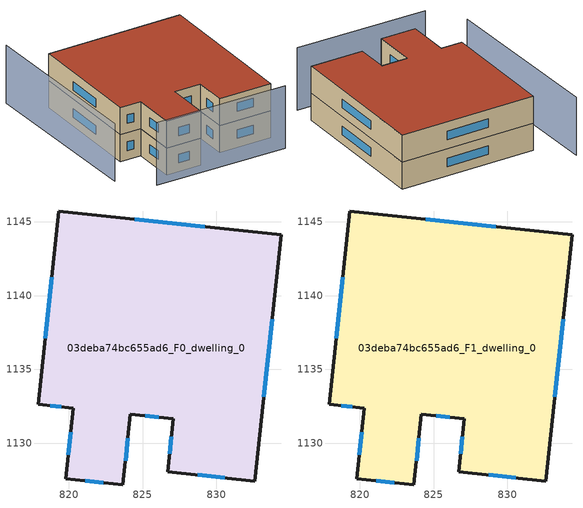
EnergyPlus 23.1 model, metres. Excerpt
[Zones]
03deba74bc655ad6_F0_dwelling_0
 floor ground (EU_floor_Construction): 834.38,1144.11 832.6,1127.43 826.71,1128.06 827.09,1131.64 824.18,1131.95 823.67,1127.18 819.79,1127.59 820.3,1132.37 817.91,1132.62 819.31,1145.71 z0
 wall outside (EU_wall_Construction): 823.67,1127.18 824.18,1131.95 827.09,1131.64 826.71,1128.06 832.6,1127.43 834.38,1144.11 819.31,1145.71 817.91,1132.62 820.3,1132.37 819.79,1127.59 823.67,1127.18 z0:3
 window (EU_Window_Construction): 823.84,1128.81 824,1130.32 / 821.12,1127.45 822.34,1127.32 / 820.12,1130.73 819.96,1129.23 / 818.73,1132.53 819.48,1132.45 / 818.83,1141.23 818.39,1137.1 / 829.22,1144.66 824.47,1145.16 / 833.21,1133.14 833.77,1138.4 / 828.72,1127.85 830.58,1127.65 / 826.96,1130.42 826.84,1129.29 / 825.17,1131.84 826.09,1131.75 z1.03:1.97
03deba74bc655ad6_F1_dwelling_0
 floor to 03deba74bc655ad6_F0_dwelling_0 (EU_floor_Construction): 834.38,1144.11 832.6,1127.43 826.71,1128.06 827.09,1131.64 824.18,1131.95 823.67,1127.18 819.79,1127.59 820.3,1132.37 817.91,1132.62 819.31,1145.71 z3
 wall outside (EU_wall_Construction): 823.67,1127.18 824.18,1131.95 827.09,1131.64 826.71,1128.06 832.6,1127.43 834.38,1144.11 819.31,1145.71 817.91,1132.62 820.3,1132.37 819.79,1127.59 823.67,1127.18 z3:6
 window (EU_Window_Construction): 823.84,1128.81 824,1130.32 / 821.12,1127.45 822.34,1127.32 / 820.12,1130.73 819.96,1129.23 / 818.73,1132.53 819.48,1132.45 / 818.83,1141.23 818.39,1137.1 / 829.22,1144.66 824.47,1145.16 / 833.21,1133.14 833.77,1138.4 / 828.72,1127.85 830.58,1127.65 / 826.96,1130.42 826.84,1129.29 / 825.17,1131.84 826.09,1131.75 z4.03:4.97
 roof outside (EU_roof_Construction): 832.6,1127.43 834.38,1144.11 819.31,1145.71 817.91,1132.62 820.3,1132.37 819.79,1127.59 823.67,1127.18 824.18,1131.95 827.09,1131.64 826.71,1128.06 z6
shading: 817.75,1126.63 832.35,1124.9 z0:6.9; 816.65,1149.07 815.01,1129.78 z0:6.4
[Building]
EU S2 Campaign: North Axis=0; Terrain=City; Solar Distribution=FullExterior
[Site:Location]
Cape.Town.Intl.AP: Latitude=-33.965; Longitude=18.602; Time Zone=2; Elevation=46
[SizingPeriod:WeatherFileDays]
AnnualSizingPeriod: Begin Month=1; Begin Day of Month=1; End Month=12; End Day of Month=31; Day of Week for Start Day=Monday; Use Weather File Daylight Saving Period=No; Use Weather File Rain and Snow Indicators=No
[MATERIAL]
EU_InternalMass_Material: Roughness=MediumRough; Thickness=0.1; Conductivity=1; Density=1800; Specific Heat=900; Thermal Absorptance=0.9; Solar Absorptance=0.7; Visible Absorptance=0.7
[MATERIAL:NOMASS] Roughness=MediumRough; Thermal Absorptance=0.9; Solar Absorptance=0.7; Visible Absorptance=0.7
Name | Thermal Resistance
EU_wall_NoMass | 0.493876
EU_roof_NoMass | 0.449382
EU_floor_NoMass | 1.25
[WINDOWMATERIAL:SIMPLEGLAZINGSYSTEM]
EU_Window_SimpleGlazing: UFactor=4.4; Solar Heat Gain Coefficient=0.85; Visible Transmittance=0.85
[CONSTRUCTION]
EU_wall_Construction: EU_wall_NoMass
EU_roof_Construction: EU_roof_NoMass
EU_floor_Construction: EU_floor_NoMass
EU_Window_Construction: EU_Window_SimpleGlazing
EU_InternalMass_Construction: EU_InternalMass_Material
[ZONE] Type=1; Multiplier=1; Ceiling Height=autocalculate; Floor Area=autocalculate; Part of Total Floor Area=Yes
Name | Volume
03deba74bc655ad6_F0_dwelling_0 | 718.844
03deba74bc655ad6_F1_dwelling_0 | 718.843
[INTERNALMASS] Construction=EU_InternalMass_Construction; Surface Area=239.615
Name | Zone or ZoneList
03deba74bc655ad6_F0_dwelling_0_EU_InternalMass | 03deba74bc655ad6_F0_dwelling_0
03deba74bc655ad6_F1_dwelling_0_EU_InternalMass | 03deba74bc655ad6_F1_dwelling_0
[OTHEREQUIPMENT] Fuel Type=Electricity; Design Level Calculation Method=Watts/Area; Power per Zone Floor Area=1; Fraction Latent=0; Fraction Radiant=0; Fraction Lost=0; Carbon Dioxide Generation Rate=0; EndUse Subcategory=EU_Step8_InternalGains
Name | Zone or ZoneList or Space or SpaceList | Schedule
EU_Step8_InternalGain_03deba74bc655ad6_F0_dwelling_0_f000 | 03deba74bc655ad6_F0_dwelling_0 | EU_Step8_GainSchedule_03deba74bc655ad6_F0_dwelling_0_f000
EU_Step8_InternalGain_03deba74bc655ad6_F1_dwelling_0_f000 | 03deba74bc655ad6_F1_dwelling_0 | EU_Step8_GainSchedule_03deba74bc655ad6_F1_dwelling_0_f000
[ZONEVENTILATION:DESIGNFLOWRATE] Schedule=EU_AlwaysOn; Design Flow Rate Calculation Method=AirChanges/Hour; Air Changes per Hour=0.64; Ventilation Type=Natural; Fan Pressure Rise=0; Fan Total Efficiency=1; Constant Term Coefficient=1; Temperature Term Coefficient=0; Velocity Term Coefficient=0; Velocity Squared Term Coefficient=0; Minimum Indoor Temperature=-100; Maximum Indoor Temperature=100; Delta Temperature=-100; Minimum Outdoor Temperature=-100; Maximum Outdoor Temperature=100; Maximum Wind Speed=40
Name | Zone or ZoneList or Space or SpaceList
EU_ConstantAir_03deba74bc655ad6_F0_dwelling_0 | 03deba74bc655ad6_F0_dwelling_0
EU_ConstantAir_03deba74bc655ad6_F1_dwelling_0 | 03deba74bc655ad6_F1_dwelling_0
[HVACTEMPLATE:THERMOSTAT] Constant Heating Setpoint=20; Constant Cooling Setpoint=50
EU_HeatOnly_03deba74bc655ad6_F0_dwelling_0; EU_HeatOnly_03deba74bc655ad6_F1_dwelling_0
[HVACTEMPLATE:ZONE:IDEALLOADSAIRSYSTEM] System Availability Schedule=EU_AlwaysOn; Maximum Heating Supply Air Temperature=50; Minimum Cooling Supply Air Temperature=13; Maximum Heating Supply Air Humidity Ratio=0.0156; Minimum Cooling Supply Air Humidity Ratio=0.0077; Heating Limit=NoLimit; Cooling Limit=NoLimit; Heating Availability Schedule=EU_AlwaysOn; Cooling Availability Schedule=EU_CoolingOff; Dehumidification Control Type=ConstantSensibleHeatRatio; Cooling Sensible Heat Ratio=0.7; Dehumidification Setpoint=60; Humidification Control Type=None; Humidification Setpoint=30; Outdoor Air Method=None; Outdoor Air Flow Rate per Person=0.00944; Outdoor Air Flow Rate per Zone Floor Area=0; Outdoor Air Flow Rate per Zone=0; Demand Controlled Ventilation Type=None; Outdoor Air Economizer Type=NoEconomizer; Heat Recovery Type=None; Sensible Heat Recovery Effectiveness=0.7; Latent Heat Recovery Effectiveness=0.65
Name | Template Thermostat
03deba74bc655ad6_F0_dwelling_0 | EU_HeatOnly_03deba74bc655ad6_F0_dwelling_0
03deba74bc655ad6_F1_dwelling_0 | EU_HeatOnly_03deba74bc655ad6_F1_dwelling_0
[SIZING:ZONE] Zone Cooling Design Supply Air Temperature Input Method=SupplyAirTemperature; Zone Cooling Design Supply Air Temperature=13; Zone Heating Design Supply Air Temperature Input Method=SupplyAirTemperature; Zone Heating Design Supply Air Temperature=50; Zone Cooling Design Supply Air Humidity Ratio=0.008; Zone Heating Design Supply Air Humidity Ratio=0.008; Cooling Design Air Flow Method=DesignDay; Cooling Design Air Flow Rate=0; Cooling Minimum Air Flow per Zone Floor Area=0.000762; Cooling Minimum Air Flow=0; Cooling Minimum Air Flow Fraction=0.2; Heating Design Air Flow Method=DesignDay; Heating Design Air Flow Rate=0; Heating Maximum Air Flow per Zone Floor Area=0.002032; Heating Maximum Air Flow=0.141576; Heating Maximum Air Flow Fraction=0.3; Account for Dedicated Outdoor Air System=No; Dedicated Outdoor Air System Control Strategy=NeutralSupplyAir; Dedicated Outdoor Air Low Setpoint Temperature for Design=autosize; Dedicated Outdoor Air High Setpoint Temperature for Design=autosize; Zone Load Sizing Method=Sensible Load Only No Latent Load; Zone Latent Cooling Design Supply Air Humidity Ratio Input Method=HumidityRatioDifference; Zone Cooling Design Supply Air Humidity Ratio Difference=0.005; Zone Latent Heating Design Supply Air Humidity Ratio Input Method=HumidityRatioDifference; Zone Humidification Design Supply Air Humidity Ratio Difference=0.005
03deba74bc655ad6_F0_dwelling_0; 03deba74bc655ad6_F1_dwelling_0
[SCHEDULE:CONSTANT]
Name | Hourly Value
EU_AlwaysOn | 1
EU_CoolingOff | 0
[SCHEDULE:FILE] Column Number=1; Rows to Skip at Top=0; Number of Hours of Data=8760; Column Separator=Comma; Interpolate to Timestep=No; Minutes per Item=60; Adjust Schedule for Daylight Savings=Yes
Name | File
EU_Step8_GainSchedule_03deba74bc655ad6_F0_dwelling_0_f000 | ../../schedules/03deba74bc655ad6/03deba74bc655ad6_F0_dwelling_0_f000_gain.csv
EU_Step8_GainSchedule_03deba74bc655ad6_F1_dwelling_0_f000 | ../../schedules/03deba74bc655ad6/03deba74bc655ad6_F1_dwelling_0_f000_gain.csv
